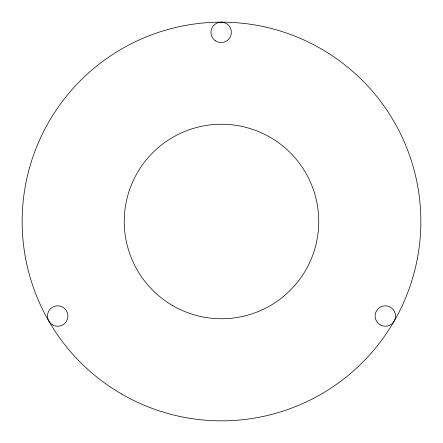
<?xml version="1.0" encoding="UTF-8"?>
<svg xmlns="http://www.w3.org/2000/svg" width="443" height="443" viewBox="0 0 443 443"><rect width="100%" height="100%" fill="white"/><g stroke="black" fill="none" stroke-linecap="round" stroke-linejoin="round"><path stroke-width="0.66" d="M221.151 22.15L221.5 22.15M52.584 324.896A10.211 10.211 0 0 0 67.901 316.053A10.211 10.211 0 0 0 52.584 307.209A10.211 10.211 0 0 0 52.584 324.896M121.825 394.143A199.35 199.35 0 0 0 420.85 221.5A199.35 199.35 0 0 0 121.825 48.857A199.35 199.35 0 0 0 121.825 394.143M380.216 324.874A10.211 10.211 0 0 0 395.533 316.031A10.211 10.211 0 0 0 380.216 307.193A10.211 10.211 0 0 0 380.216 324.874M215.442 40.817A10.211 10.211 0 0 0 231.351 33.087A10.211 10.211 0 0 0 216.705 23.174A10.211 10.211 0 0 0 215.442 40.817M172.875 305.72A97.25 97.25 0 0 0 318.75 221.5A97.25 97.25 0 0 0 172.875 137.28A97.25 97.25 0 0 0 172.875 305.72"/></g></svg>
